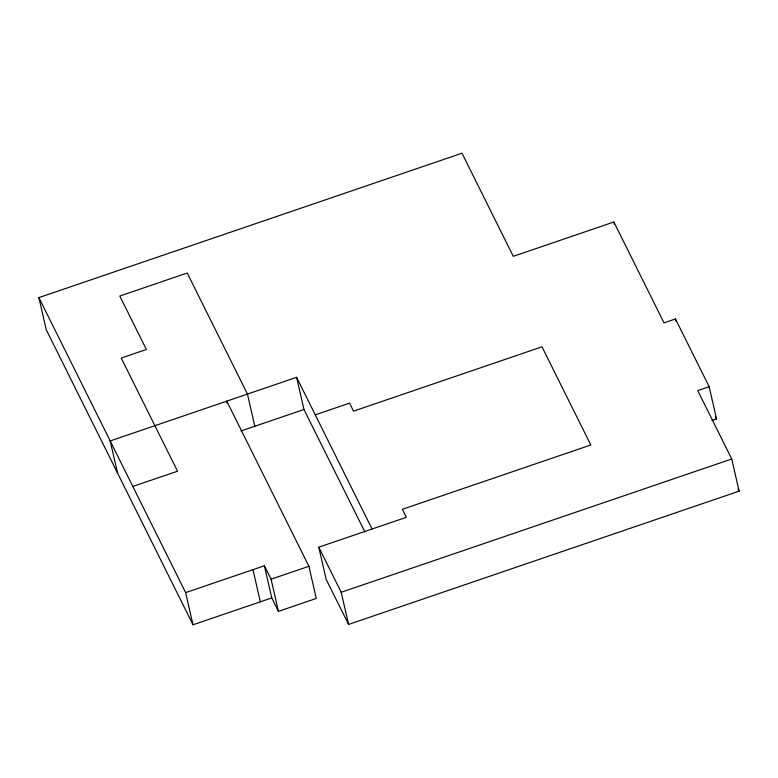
<?xml version="1.0" encoding="UTF-8"?>
<svg xmlns="http://www.w3.org/2000/svg" width="778" height="778" viewBox="0 0 778 778"><rect width="100%" height="100%" fill="white"/><g stroke="black" fill="none" stroke-linecap="round" stroke-linejoin="round"><path stroke-width="1.17" d="M227.293 403.451L226.768 401.156L308.905 566.296L316.276 598.457L278.446 611.362L271.755 597.912L193.012 624.783L46.262 329.765L38.9 297.614L461.996 153.217L513.285 256.332L613.852 222.002L664.023 322.86L675.45 318.961L709.166 386.734L716.528 418.895L711.958 420.451M372.049 529.011L296.593 377.32L110.194 440.941L117.556 473.092M241.024 430.954L303.965 409.481L364.863 531.909M315.255 414.839L349.546 403.14L353.523 411.144L541.984 346.823L590.813 444.987L402.352 509.308L406.33 517.312L318.786 547.187L326.157 579.347L348.583 624.433L739.1 491.151L731.738 458.991L697.73 390.634L709.166 386.734M132.834 486.464L177.52 471.205L121.242 358.055L146.381 349.478L119.802 296.029L187.226 273.02L247.453 394.096L254.814 426.247M38.9 297.614L185.641 592.632L264.394 565.752L271.084 579.202L278.446 611.362M271.084 579.202L308.905 566.296M318.786 547.187L341.211 592.272L731.738 458.991M715.459 416.745L716.528 418.895M738.021 488.983L739.1 491.151M675.45 318.961L675.975 321.265M613.852 222.002L614.377 224.297M296.593 377.32L303.965 409.481M341.211 592.272L348.583 624.433M264.394 565.752L271.755 597.912M252.957 569.652L260.329 601.812M185.641 592.632L193.012 624.783"/></g></svg>
